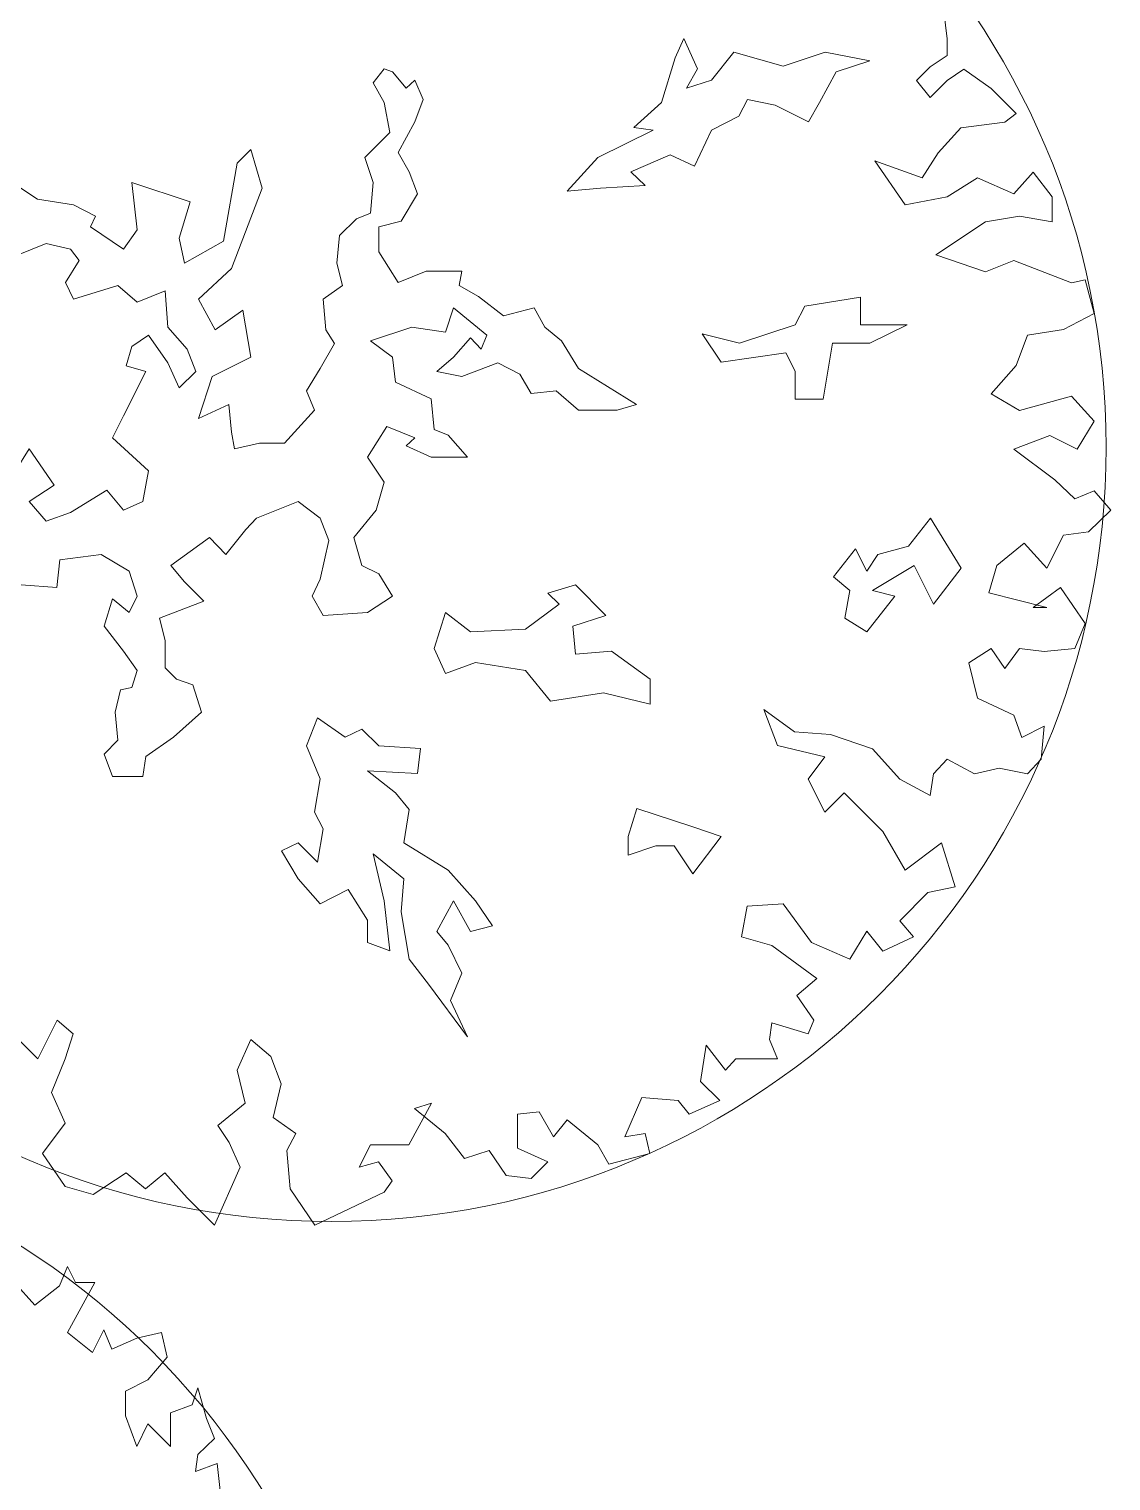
# Model space of a CAD drawing. Header units: millimetres. Extents: x 587797 to 2274247, y 1711 to 439204.
# Drawn here: x 1988877 to 1991626, y 310956 to 314647 of the extents above; entities that cross this region are included whole.
import ezdxf

# ---------------------------------------------------------------- set-up
doc = ezdxf.new("R2010")
doc.units = ezdxf.units.MM
doc.layers.add('finiture', color=7, linetype='Continuous', lineweight=20)

msp = doc.modelspace()

# ---------------------------------------------------------------- linework, layer by layer
at = {"layer": 'finiture'}
for p, q in [((1991201.478, 314692.181), (1991209.643, 314622.75)), ((1990540.372, 314622.978), (1990518.782, 314573.781)), ((1990575.156, 314546.183), (1990540.372, 314622.978)), ((1991209.643, 314622.75), (1991209.643, 314579.866)), ((1990518.782, 314573.781), (1990483.999, 314460.988)), ((1990667.512, 314588.18), (1990611.139, 314517.385)), ((1990793.453, 314553.383), (1990667.512, 314588.18)), ((1990900.203, 314588.18), (1990793.453, 314553.383)), ((1991012.95, 314566.582), (1990900.203, 314588.18)), ((1990927.79, 314538.983), (1991012.95, 314566.582)), ((1991209.643, 314579.866), (1991166.777, 314551.276)), ((1989751.143, 314510.185), (1989778.73, 314546.183)), ((1989778.73, 314546.183), (1989800.32, 314538.983)), ((1989800.32, 314538.983), (1989835.104, 314496.986)), ((1990547.569, 314496.986), (1990575.156, 314546.183)), ((1990885.81, 314460.988), (1990927.79, 314538.983)), ((1991166.777, 314551.276), (1991132.075, 314516.561)), ((1991209.643, 314516.561), (1991252.51, 314545.15)), ((1991252.51, 314545.15), (1991321.913, 314496.14)), ((1989778.73, 314460.988), (1989751.143, 314510.185)), ((1989835.104, 314496.986), (1989856.694, 314517.385)), ((1989856.694, 314517.385), (1989878.283, 314468.188)), ((1990611.139, 314517.385), (1990547.569, 314496.986)), ((1991132.075, 314516.561), (1991166.777, 314473.676)), ((1991166.777, 314473.676), (1991209.643, 314516.561)), ((1991321.913, 314496.14), (1991385.192, 314432.835)), ((1989793.123, 314384.193), (1989778.73, 314460.988)), ((1989878.283, 314468.188), (1989856.694, 314411.791)), ((1990483.999, 314460.988), (1990413.232, 314397.392)), ((1990680.706, 314426.19), (1990702.296, 314468.188)), ((1990702.296, 314468.188), (1990773.063, 314453.789)), ((1990773.063, 314453.789), (1990857.023, 314411.791)), ((1990857.023, 314411.791), (1990885.81, 314460.988)), ((1990611.139, 314390.192), (1990680.706, 314426.19)), ((1991385.192, 314432.835), (1991356.614, 314410.371)), ((1989729.553, 314320.597), (1989793.123, 314384.193)), ((1989856.694, 314411.791), (1989814.713, 314333.796)), ((1990462.409, 314390.192), (1990322.075, 314320.597)), ((1990413.232, 314397.392), (1990462.409, 314390.192)), ((1990567.959, 314298.998), (1990611.139, 314390.192)), ((1991244.345, 314396.077), (1991187.189, 314332.772)), ((1991356.614, 314410.371), (1991244.345, 314396.077)), ((1989405.706, 314306.197), (1989440.489, 314340.995)), ((1989440.489, 314340.995), (1989469.276, 314242.601)), ((1988736.42, 314320.597), (1988898.344, 314215.003)), ((1989370.922, 314108.209), (1989405.706, 314306.197)), ((1989751.143, 314257), (1989729.553, 314320.597)), ((1989814.713, 314333.796), (1989842.3, 314284.599)), ((1990322.075, 314320.597), (1990244.111, 314235.402)), ((1990406.035, 314284.599), (1990505.588, 314327.796)), ((1990505.588, 314327.796), (1990567.959, 314298.998)), ((1991146.364, 314269.467), (1991025.93, 314312.351)), ((1991025.93, 314312.351), (1991103.498, 314200.035)), ((1991187.189, 314332.772), (1991146.364, 314269.467)), ((1989842.3, 314284.599), (1989863.89, 314228.202)), ((1990442.018, 314249.801), (1990406.035, 314284.599)), ((1991209.643, 314220.456), (1991287.211, 314269.467)), ((1991287.211, 314269.467), (1991379.068, 314228.625)), ((1991379.068, 314228.625), (1991428.058, 314283.761)), ((1991428.058, 314283.761), (1991477.048, 314220.456)), ((1989151.425, 314137.008), (1989138.231, 314257)), ((1989138.231, 314257), (1989285.762, 314207.803)), ((1989469.276, 314242.601), (1989391.312, 314038.614)), ((1989743.947, 314179.005), (1989751.143, 314257)), ((1990244.111, 314235.402), (1990329.271, 314242.601)), ((1990329.271, 314242.601), (1990442.018, 314249.801)), ((1988898.344, 314215.003), (1988989.501, 314200.604)), ((1988989.501, 314200.604), (1989045.875, 314171.806)), ((1989285.762, 314207.803), (1989258.175, 314115.409)), ((1989863.89, 314228.202), (1989821.91, 314158.606)), ((1991103.498, 314200.035), (1991209.643, 314220.456)), ((1991477.048, 314220.456), (1991477.048, 314157.151)), ((1989045.875, 314171.806), (1989032.681, 314144.207)), ((1989665.983, 314122.609), (1989709.163, 314164.606)), ((1989709.163, 314164.606), (1989743.947, 314179.005)), ((1989821.91, 314158.606), (1989765.536, 314144.207)), ((1991307.624, 314157.151), (1991181.066, 314073.425)), ((1991393.357, 314171.446), (1991307.624, 314157.151)), ((1991477.048, 314157.151), (1991393.357, 314171.446)), ((1989032.681, 314144.207), (1989116.642, 314087.811)), ((1989116.642, 314087.811), (1989151.425, 314137.008)), ((1989658.787, 314051.813), (1989665.983, 314122.609)), ((1989765.536, 314144.207), (1989765.536, 314080.611)), ((1988919.934, 314102.21), (1988813.184, 314059.012)), ((1988982.305, 314087.811), (1988919.934, 314102.21)), ((1989003.895, 314059.012), (1988982.305, 314087.811)), ((1989258.175, 314115.409), (1989271.369, 314051.813)), ((1989271.369, 314051.813), (1989370.922, 314108.209)), ((1988969.111, 314002.616), (1989003.895, 314059.012)), ((1989673.18, 313995.416), (1989658.787, 314051.813)), ((1989765.536, 314080.611), (1989814.713, 314002.616)), ((1991181.066, 314073.425), (1991307.624, 314030.541)), ((1991307.624, 314030.541), (1991379.068, 314059.131)), ((1991379.068, 314059.131), (1991526.039, 314001.952)), ((1989391.312, 314038.614), (1989307.352, 313960.618)), ((1989814.713, 314002.616), (1989885.48, 314031.414)), ((1989885.48, 314031.414), (1989976.637, 314031.414)), ((1989976.637, 314031.414), (1989969.441, 313995.416)), ((1991526.039, 314001.952), (1991560.74, 314010.12)), ((1991560.74, 314010.12), (1991583.194, 313924.352)), ((1988989.501, 313960.618), (1988969.111, 314002.616)), ((1989102.248, 313995.416), (1988989.501, 313960.618)), ((1989151.425, 313953.419), (1989102.248, 313995.416)), ((1989222.192, 313982.217), (1989151.425, 313953.419)), ((1989229.389, 313889.823), (1989222.192, 313982.217)), ((1989624.003, 313960.618), (1989673.18, 313995.416)), ((1989969.441, 313995.416), (1990018.617, 313967.818)), ((1989307.352, 313960.618), (1989349.332, 313882.623)), ((1989631.2, 313882.623), (1989624.003, 313960.618)), ((1989955.047, 313939.02), (1989934.657, 313876.623)), ((1990040.207, 313869.424), (1989955.047, 313939.02)), ((1990018.617, 313967.818), (1990082.187, 313918.621)), ((1990082.187, 313918.621), (1990160.151, 313939.02)), ((1990160.151, 313939.02), (1990187.738, 313889.823)), ((1990847.737, 313943.251), (1990823.684, 313895.144)), ((1990989.381, 313965.968), (1990847.737, 313943.251)), ((1990989.381, 313895.144), (1990989.381, 313965.968)), ((1989349.332, 313882.623), (1989420.099, 313933.02)), ((1989420.099, 313933.02), (1989440.489, 313813.027)), ((1991583.194, 313924.352), (1991505.626, 313883.51)), ((1989138.231, 313840.626), (1989180.212, 313869.424)), ((1989180.212, 313869.424), (1989229.389, 313798.628)), ((1989278.565, 313833.426), (1989229.389, 313889.823)), ((1989652.789, 313847.825), (1989631.2, 313882.623)), ((1989849.497, 313889.823), (1989743.947, 313855.025)), ((1989934.657, 313876.623), (1989849.497, 313889.823)), ((1989955.047, 313813.027), (1989998.227, 313862.224)), ((1989998.227, 313862.224), (1990025.814, 313833.426)), ((1990025.814, 313833.426), (1990040.207, 313869.424)), ((1990187.738, 313889.823), (1990229.718, 313855.025)), ((1990682.039, 313848.373), (1990587.164, 313872.427)), ((1990587.164, 313872.427), (1990635.27, 313800.266)), ((1990823.684, 313895.144), (1990682.039, 313848.373)), ((1991108.309, 313895.144), (1990989.381, 313895.144)), ((1991013.434, 313848.373), (1991108.309, 313895.144)), ((1991413.769, 313869.216), (1991385.192, 313791.616)), ((1991505.626, 313883.51), (1991413.769, 313869.216)), ((1989123.838, 313791.429), (1989138.231, 313840.626)), ((1989300.155, 313777.029), (1989278.565, 313833.426)), ((1989616.806, 313784.229), (1989652.789, 313847.825)), ((1989743.947, 313855.025), (1989800.32, 313813.027)), ((1990229.718, 313855.025), (1990272.898, 313784.229)), ((1990635.27, 313800.266), (1990799.631, 313824.319)), ((1990799.631, 313824.319), (1990823.684, 313777.548)), ((1990894.506, 313706.724), (1990918.559, 313848.373)), ((1990918.559, 313848.373), (1991013.434, 313848.373)), ((1989173.015, 313777.029), (1989123.838, 313791.429)), ((1989229.389, 313798.628), (1989258.175, 313735.032)), ((1989440.489, 313813.027), (1989342.136, 313763.83)), ((1989800.32, 313813.027), (1989807.517, 313749.431)), ((1989913.067, 313777.029), (1989955.047, 313813.027)), ((1990067.794, 313798.628), (1989976.637, 313763.83)), ((1990124.168, 313769.83), (1990067.794, 313798.628)), ((1991385.192, 313791.616), (1991321.913, 313720.143)), ((1989116.642, 313664.236), (1989173.015, 313777.029)), ((1989258.175, 313735.032), (1989300.155, 313777.029)), ((1989342.136, 313763.83), (1989307.352, 313657.037)), ((1989582.023, 313727.832), (1989616.806, 313784.229)), ((1989976.637, 313763.83), (1989913.067, 313777.029)), ((1990152.954, 313720.633), (1990124.168, 313769.83)), ((1990272.898, 313784.229), (1990420.428, 313693.034)), ((1990823.684, 313777.548), (1990823.684, 313706.724)), ((1989602.413, 313678.635), (1989582.023, 313727.832)), ((1989807.517, 313749.431), (1989898.674, 313707.434)), ((1990216.524, 313727.832), (1990152.954, 313720.633)), ((1990272.898, 313678.635), (1990216.524, 313727.832)), ((1991321.913, 313720.143), (1991393.357, 313677.259)), ((1991393.357, 313677.259), (1991526.039, 313714.016)), ((1991526.039, 313714.016), (1991583.194, 313650.711)), ((1989307.352, 313657.037), (1989384.116, 313693.034)), ((1989384.116, 313693.034), (1989391.312, 313622.239)), ((1989525.649, 313594.64), (1989602.413, 313678.635)), ((1989898.674, 313707.434), (1989905.87, 313629.438)), ((1990371.252, 313678.635), (1990272.898, 313678.635)), ((1990420.428, 313693.034), (1990371.252, 313678.635)), ((1990823.684, 313706.724), (1990894.506, 313706.724)), ((1989089.055, 313607.84), (1989116.642, 313664.236)), ((1991583.194, 313650.711), (1991540.327, 313579.238)), ((1989180.212, 313523.845), (1989089.055, 313607.84)), ((1989391.312, 313622.239), (1989398.509, 313580.241)), ((1989785.927, 313636.638), (1989736.75, 313558.643)), ((1989856.694, 313607.84), (1989785.927, 313636.638)), ((1989835.104, 313587.441), (1989856.694, 313607.84)), ((1989905.87, 313629.438), (1989941.853, 313615.039)), ((1989941.853, 313615.039), (1989991.03, 313558.643)), ((1991470.925, 313613.954), (1991379.068, 313579.238)), ((1991540.327, 313579.238), (1991470.925, 313613.954)), ((1988841.971, 313523.845), (1988876.754, 313580.241)), ((1988876.754, 313580.241), (1988940.325, 313487.847)), ((1989398.509, 313580.241), (1989462.079, 313594.64)), ((1989462.079, 313594.64), (1989525.649, 313594.64)), ((1989898.674, 313558.643), (1989835.104, 313587.441)), ((1991379.068, 313579.238), (1991483.172, 313501.638)), ((1989736.75, 313558.643), (1989778.73, 313495.046)), ((1989991.03, 313558.643), (1989898.674, 313558.643)), ((1989173.015, 313487.847), (1989180.212, 313523.845)), ((1989778.73, 313495.046), (1989758.34, 313424.251)), ((1991483.172, 313501.638), (1991534.204, 313452.628)), ((1988940.325, 313487.847), (1988876.754, 313445.849)), ((1988982.305, 313418.251), (1989074.661, 313474.648)), ((1989074.661, 313474.648), (1989116.642, 313424.251)), ((1989165.818, 313445.849), (1989173.015, 313487.847)), ((1991534.204, 313452.628), (1991583.194, 313473.049)), ((1991583.194, 313473.049), (1991626.06, 313424.039)), ((1988876.754, 313445.849), (1988919.934, 313396.652)), ((1988919.934, 313396.652), (1988982.305, 313418.251)), ((1989116.642, 313424.251), (1989165.818, 313445.849)), ((1989560.433, 313445.849), (1989454.883, 313403.852)), ((1989616.806, 313403.852), (1989560.433, 313445.849)), ((1989758.34, 313424.251), (1989701.966, 313354.655)), ((1991626.06, 313424.039), (1991568.905, 313368.902)), ((1989454.883, 313403.852), (1989427.295, 313375.054)), ((1989638.396, 313347.455), (1989616.806, 313403.852)), ((1991167.677, 313403.852), (1991111.303, 313333.056)), ((1991245.64, 313276.66), (1991167.677, 313403.852)), ((1989334.939, 313354.655), (1989236.585, 313283.859)), ((1989376.919, 313311.458), (1989334.939, 313354.655)), ((1989427.295, 313375.054), (1989376.919, 313311.458)), ((1989616.806, 313249.061), (1989638.396, 313347.455)), ((1989701.966, 313354.655), (1989722.357, 313283.859)), ((1991505.626, 313360.734), (1991462.759, 313277.008)), ((1991568.905, 313368.902), (1991505.626, 313360.734)), ((1989060.268, 313311.458), (1988954.718, 313298.258)), ((1989131.035, 313269.46), (1989060.268, 313311.458)), ((1990976.967, 313325.857), (1990920.593, 313255.061)), ((1991005.753, 313269.46), (1990976.967, 313325.857)), ((1991033.34, 313311.458), (1991005.753, 313269.46)), ((1991111.303, 313333.056), (1991033.34, 313311.458)), ((1991405.604, 313340.313), (1991336.201, 313283.134)), ((1991462.759, 313277.008), (1991405.604, 313340.313)), ((1988954.718, 313298.258), (1988947.521, 313227.463)), ((1989236.585, 313283.859), (1989271.369, 313241.862)), ((1989722.357, 313283.859), (1989765.536, 313262.261)), ((1991020.146, 313220.263), (1991125.697, 313283.859)), ((1991125.697, 313283.859), (1991174.874, 313185.465)), ((1991174.874, 313185.465), (1991245.64, 313276.66)), ((1991336.201, 313283.134), (1991315.789, 313213.703)), ((1988947.521, 313227.463), (1988856.364, 313234.662)), ((1989151.425, 313205.864), (1989131.035, 313269.46)), ((1989271.369, 313241.862), (1989320.546, 313192.665)), ((1989596.416, 313205.864), (1989616.806, 313249.061)), ((1989765.536, 313262.261), (1989800.32, 313205.864)), ((1990194.934, 313213.063), (1990265.701, 313234.662)), ((1990265.701, 313234.662), (1990342.465, 313156.667)), ((1990920.593, 313255.061), (1990962.573, 313220.263)), ((1989067.465, 313129.069), (1989089.055, 313198.664)), ((1989089.055, 313198.664), (1989131.035, 313163.866)), ((1989131.035, 313163.866), (1989151.425, 313205.864)), ((1989624.003, 313156.667), (1989596.416, 313205.864)), ((1989800.32, 313205.864), (1989736.75, 313163.866)), ((1990223.721, 313185.465), (1990194.934, 313213.063)), ((1990962.573, 313220.263), (1990949.38, 313149.467)), ((1991005.753, 313114.669), (1991076.52, 313205.864)), ((1991076.52, 313205.864), (1991020.146, 313220.263)), ((1991315.789, 313213.703), (1991462.759, 313176.945)), ((1991428.058, 313176.945), (1991497.461, 313227.997)), ((1991497.461, 313227.997), (1991560.74, 313136.103)), ((1989320.546, 313192.665), (1989207.799, 313149.467)), ((1989736.75, 313163.866), (1989624.003, 313156.667)), ((1989905.87, 313072.672), (1989934.657, 313163.866)), ((1989934.657, 313163.866), (1989998.227, 313114.669)), ((1990138.561, 313121.869), (1990223.721, 313185.465)), ((1991462.759, 313176.945), (1991428.058, 313176.945)), ((1989116.642, 313065.472), (1989067.465, 313129.069)), ((1989207.799, 313149.467), (1989222.192, 313093.071)), ((1990342.465, 313156.667), (1990258.505, 313129.069)), ((1990258.505, 313129.069), (1990265.701, 313058.273)), ((1990949.38, 313149.467), (1991005.753, 313114.669)), ((1991560.74, 313136.103), (1991534.204, 313072.798)), ((1989222.192, 313093.071), (1989222.192, 313023.475)), ((1989998.227, 313114.669), (1990138.561, 313121.869)), ((1989151.425, 313016.275), (1989116.642, 313065.472)), ((1989934.657, 313009.076), (1989905.87, 313072.672)), ((1990265.701, 313058.273), (1990356.858, 313065.472)), ((1990356.858, 313065.472), (1990455.212, 312994.677)), ((1991321.913, 313072.798), (1991264.757, 313036.04)), ((1991356.614, 313021.745), (1991321.913, 313072.798)), ((1991393.357, 313072.798), (1991356.614, 313021.745)), ((1991456.636, 313064.629), (1991393.357, 313072.798)), ((1991534.204, 313072.798), (1991456.636, 313064.629)), ((1989138.231, 312973.078), (1989151.425, 313016.275)), ((1989222.192, 313023.475), (1989250.978, 312994.677)), ((1990011.421, 313036.674), (1989934.657, 313009.076)), ((1990138.561, 313016.275), (1990011.421, 313036.674)), ((1990202.131, 312938.28), (1990138.561, 313016.275)), ((1991264.757, 313036.04), (1991287.211, 312946.188)), ((1989250.978, 312994.677), (1989292.959, 312980.278)), ((1989292.959, 312980.278), (1989314.549, 312910.682)), ((1990455.212, 312994.677), (1990455.212, 312931.081)), ((1989095.052, 312910.682), (1989109.445, 312967.078)), ((1989109.445, 312967.078), (1989138.231, 312973.078)), ((1990336.468, 312959.879), (1990202.131, 312938.28)), ((1990455.212, 312931.081), (1990336.468, 312959.879)), ((1991287.211, 312946.188), (1991379.068, 312903.304)), ((1989102.248, 312839.886), (1989095.052, 312910.682)), ((1989314.549, 312910.682), (1989243.782, 312847.086)), ((1990821.804, 312860.42), (1990744.236, 312917.598)), ((1990744.236, 312917.598), (1990778.937, 312825.704)), ((1991379.068, 312903.304), (1991399.48, 312846.125)), ((1989609.61, 312896.283), (1989582.023, 312825.487)), ((1989680.376, 312847.086), (1989609.61, 312896.283)), ((1989722.357, 312867.484), (1989680.376, 312847.086)), ((1989765.536, 312825.487), (1989722.357, 312867.484)), ((1991399.48, 312846.125), (1991456.636, 312874.714)), ((1991456.636, 312874.714), (1991448.471, 312790.988)), ((1989067.465, 312803.888), (1989102.248, 312839.886)), ((1989243.782, 312847.086), (1989173.015, 312797.889)), ((1990913.66, 312854.293), (1990821.804, 312860.42)), ((1991019.806, 312817.536), (1990913.66, 312854.293)), ((1989089.055, 312747.492), (1989067.465, 312803.888)), ((1989173.015, 312797.889), (1989165.818, 312747.492)), ((1989582.023, 312825.487), (1989616.806, 312741.492)), ((1989871.087, 312818.287), (1989765.536, 312825.487)), ((1989863.89, 312754.691), (1989871.087, 312818.287)), ((1990778.937, 312825.704), (1990899.372, 312797.115)), ((1990899.372, 312797.115), (1990856.505, 312739.936)), ((1991089.209, 312739.936), (1991019.806, 312817.536)), ((1991209.643, 312790.988), (1991174.942, 312754.231)), ((1991279.046, 312754.231), (1991209.643, 312790.988)), ((1991448.471, 312790.988), (1991413.769, 312754.231)), ((1989807.517, 312705.494), (1989736.75, 312761.891)), ((1989736.75, 312761.891), (1989863.89, 312754.691)), ((1991174.942, 312754.231), (1991166.777, 312699.094)), ((1991342.325, 312768.525), (1991279.046, 312754.231)), ((1991413.769, 312754.231), (1991342.325, 312768.525)), ((1989165.818, 312747.492), (1989089.055, 312747.492)), ((1989616.806, 312741.492), (1989602.413, 312656.297)), ((1990856.505, 312739.936), (1990899.372, 312656.21)), ((1991166.777, 312699.094), (1991089.209, 312739.936)), ((1989842.3, 312663.497), (1989807.517, 312705.494)), ((1990899.372, 312656.21), (1990948.362, 312705.22)), ((1990948.362, 312705.22), (1991046.342, 312607.2)), ((1989602.413, 312656.297), (1989624.003, 312614.3)), ((1989829.107, 312578.302), (1989842.3, 312663.497)), ((1990421.467, 312665.738), (1990398.75, 312594.913)), ((1990563.111, 312618.967), (1990421.467, 312665.738)), ((1989624.003, 312614.3), (1989609.61, 312529.105)), ((1990635.27, 312594.913), (1990563.111, 312618.967)), ((1991046.342, 312607.2), (1991103.498, 312509.179)), ((1989560.433, 312578.302), (1989518.453, 312557.903)), ((1989609.61, 312529.105), (1989560.433, 312578.302)), ((1989941.853, 312508.706), (1989829.107, 312578.302)), ((1990398.75, 312594.913), (1990398.75, 312546.806)), ((1990398.75, 312546.806), (1990469.572, 312570.859)), ((1990469.572, 312570.859), (1990516.342, 312570.859)), ((1990516.342, 312570.859), (1990563.111, 312500.035)), ((1990563.111, 312500.035), (1990635.27, 312594.913)), ((1991103.498, 312509.179), (1991195.354, 312578.61)), ((1991195.354, 312578.61), (1991230.056, 312466.295)), ((1989518.453, 312557.903), (1989560.433, 312487.107)), ((1989778.73, 312430.711), (1989751.143, 312550.703)), ((1989751.143, 312550.703), (1989829.107, 312487.107)), ((1990011.421, 312430.711), (1989941.853, 312508.706)), ((1989560.433, 312487.107), (1989616.806, 312423.511)), ((1989616.806, 312423.511), (1989687.573, 312459.509)), ((1989687.573, 312459.509), (1989736.75, 312381.514)), ((1989829.107, 312487.107), (1989821.91, 312403.112)), ((1991230.056, 312466.295), (1991160.653, 312452)), ((1989793.123, 312303.518), (1989778.73, 312430.711)), ((1989913.067, 312352.715), (1989955.047, 312430.711)), ((1989955.047, 312430.711), (1989998.227, 312352.715)), ((1990054.6, 312367.115), (1990011.421, 312430.711)), ((1990793.226, 312423.411), (1990701.369, 312417.285)), ((1990864.67, 312325.39), (1990793.226, 312423.411)), ((1991160.653, 312452), (1991089.209, 312380.527)), ((1989821.91, 312403.112), (1989842.3, 312283.12)), ((1990701.369, 312417.285), (1990687.08, 312339.685)), ((1989736.75, 312381.514), (1989736.75, 312325.117)), ((1989941.853, 312317.918), (1989913.067, 312352.715)), ((1989998.227, 312352.715), (1990054.6, 312367.115)), ((1991005.517, 312353.98), (1990962.651, 312282.506)), ((1991046.342, 312302.927), (1991005.517, 312353.98)), ((1991089.209, 312380.527), (1991123.91, 312339.685)), ((1989736.75, 312325.117), (1989793.123, 312303.518)), ((1989976.637, 312247.122), (1989941.853, 312317.918)), ((1990687.08, 312339.685), (1990764.648, 312317.222)), ((1990764.648, 312317.222), (1990878.959, 312233.496)), ((1990962.651, 312282.506), (1990864.67, 312325.39)), ((1991123.91, 312339.685), (1991046.342, 312302.927)), ((1989842.3, 312283.12), (1989891.477, 312219.523)), ((1989947.851, 312177.526), (1989976.637, 312247.122)), ((1989891.477, 312219.523), (1989991.03, 312085.132)), ((1990878.959, 312233.496), (1990827.927, 312190.612)), ((1989991.03, 312085.132), (1989947.851, 312177.526)), ((1990827.927, 312190.612), (1990870.794, 312127.307)), ((1988947.927, 312127.307), (1988898.936, 312029.286)), ((1988988.752, 312092.591), (1988947.927, 312127.307)), ((1990870.794, 312127.307), (1990856.505, 312092.591)), ((1988968.339, 312029.286), (1988988.752, 312092.591)), ((1990764.648, 312121.181), (1990758.525, 312078.296)), ((1990856.505, 312092.591), (1990764.648, 312121.181)), ((1988898.936, 312029.286), (1988856.07, 312072.17)), ((1989439.87, 312078.296), (1989405.169, 312000.697)), ((1989490.902, 312035.412), (1989439.87, 312078.296)), ((1990597.265, 312064.002), (1990582.976, 311972.107)), ((1990646.255, 312000.697), (1990597.265, 312064.002)), ((1990758.525, 312078.296), (1990778.937, 312029.286)), ((1988933.638, 311943.518), (1988968.339, 312029.286)), ((1989517.438, 311965.981), (1989490.902, 312035.412)), ((1990672.792, 312029.286), (1990646.255, 312000.697)), ((1990729.947, 312029.286), (1990672.792, 312029.286)), ((1990778.937, 312029.286), (1990729.947, 312029.286)), ((1989405.169, 312000.697), (1989425.582, 311916.971)), ((1988968.339, 311865.918), (1988933.638, 311943.518)), ((1989497.026, 311880.213), (1989517.438, 311965.981)), ((1990582.976, 311972.107), (1990631.966, 311923.097)), ((1989425.582, 311916.971), (1989356.179, 311859.792)), ((1989899.154, 311916.971), (1989841.999, 311810.782)), ((1989856.287, 311902.676), (1989899.154, 311916.971)), ((1990433.964, 311931.265), (1990391.098, 311831.203)), ((1990525.821, 311923.097), (1990433.964, 311931.265)), ((1990554.399, 311888.381), (1990525.821, 311923.097)), ((1990631.966, 311923.097), (1990554.399, 311888.381)), ((1989554.181, 311839.371), (1989497.026, 311880.213)), ((1989933.855, 311839.371), (1989856.287, 311902.676)), ((1990172.683, 311894.508), (1990117.569, 311888.381)), ((1990117.569, 311888.381), (1990117.569, 311802.613)), ((1990209.426, 311831.203), (1990172.683, 311894.508)), ((1990244.127, 311874.087), (1990209.426, 311831.203)), ((1990321.695, 311810.782), (1990244.127, 311874.087)), ((1988911.184, 311788.319), (1988968.339, 311865.918)), ((1989356.179, 311859.792), (1989384.756, 311816.908)), ((1989531.727, 311796.487), (1989554.181, 311839.371)), ((1989982.846, 311776.066), (1989933.855, 311839.371)), ((1990391.098, 311831.203), (1990442.129, 311839.371)), ((1990442.129, 311839.371), (1990454.377, 311788.319)), ((1989384.756, 311816.908), (1989413.334, 311753.603)), ((1989539.892, 311698.466), (1989531.727, 311796.487)), ((1989744.018, 311810.782), (1989715.44, 311753.603)), ((1989841.999, 311810.782), (1989744.018, 311810.782)), ((1990046.125, 311796.487), (1989982.846, 311776.066)), ((1990088.991, 311733.182), (1990046.125, 311796.487)), ((1990117.569, 311802.613), (1990195.137, 311767.898)), ((1990350.273, 311761.771), (1990321.695, 311810.782)), ((1988968.339, 311704.593), (1988911.184, 311788.319)), ((1989715.44, 311753.603), (1989764.431, 311767.898)), ((1989764.431, 311767.898), (1989799.132, 311718.887)), ((1990195.137, 311767.898), (1990152.27, 311725.014)), ((1990454.377, 311788.319), (1990350.273, 311761.771)), ((1989123.475, 311739.308), (1989039.783, 311684.172)), ((1989172.465, 311698.466), (1989123.475, 311739.308)), ((1989221.455, 311739.308), (1989172.465, 311698.466)), ((1989278.611, 311676.003), (1989221.455, 311739.308)), ((1989413.334, 311753.603), (1989348.014, 311606.572)), ((1990152.27, 311725.014), (1990088.991, 311733.182)), ((1989039.783, 311684.172), (1988968.339, 311704.593)), ((1989603.171, 311606.572), (1989539.892, 311698.466)), ((1989778.72, 311690.298), (1989603.171, 311606.572)), ((1989799.132, 311718.887), (1989778.72, 311690.298)), ((1989348.014, 311606.572), (1989278.611, 311676.003)), ((1988954.249, 311452.31), (1988974.661, 311501.32)), ((1988974.661, 311501.32), (1988995.074, 311460.478)), ((1988839.938, 311460.478), (1988890.97, 311403.3)), ((1988890.97, 311403.3), (1988954.249, 311452.31)), ((1988995.074, 311460.478), (1989044.064, 311460.478)), ((1989044.064, 311460.478), (1989009.363, 311397.173)), ((1989009.363, 311397.173), (1988974.661, 311333.868)), ((1988974.661, 311333.868), (1989037.94, 311282.816)), ((1989037.94, 311282.816), (1989066.518, 311339.995)), ((1989066.518, 311339.995), (1989086.931, 311290.984)), ((1989086.931, 311290.984), (1989150.21, 311319.574)), ((1989150.21, 311319.574), (1989213.489, 311333.868)), ((1989213.489, 311333.868), (1989227.778, 311270.563)), ((1989227.778, 311270.563), (1989178.787, 311213.385)), ((1989178.787, 311213.385), (1989121.632, 311184.795)), ((1989121.632, 311184.795), (1989121.632, 311121.49)), ((1989291.057, 311150.079), (1989305.346, 311192.964)), ((1989305.346, 311192.964), (1989327.799, 311115.364)), ((1989235.943, 311129.659), (1989291.057, 311150.079)), ((1989235.943, 311043.89), (1989235.943, 311129.659)), ((1989121.632, 311121.49), (1989150.21, 311043.89)), ((1989150.21, 311043.89), (1989178.787, 311101.069)), ((1989178.787, 311101.069), (1989235.943, 311043.89)), ((1989327.799, 311115.364), (1989348.212, 311064.311)), ((1989348.212, 311064.311), (1989305.346, 311023.469)), ((1989305.346, 311023.469), (1989299.222, 310980.585)), ((1989299.222, 310980.585), (1989354.336, 311001.006)), ((1989354.336, 311001.006), (1989362.501, 310931.575))]:
    msp.add_line(p, q, dxfattribs=at)
for centre in [(1989645.143, 313584.313), (1987798.001, 309893.139)]:
    msp.add_circle(centre, 1968.5, dxfattribs=at)

doc.saveas('drawing.dxf')
